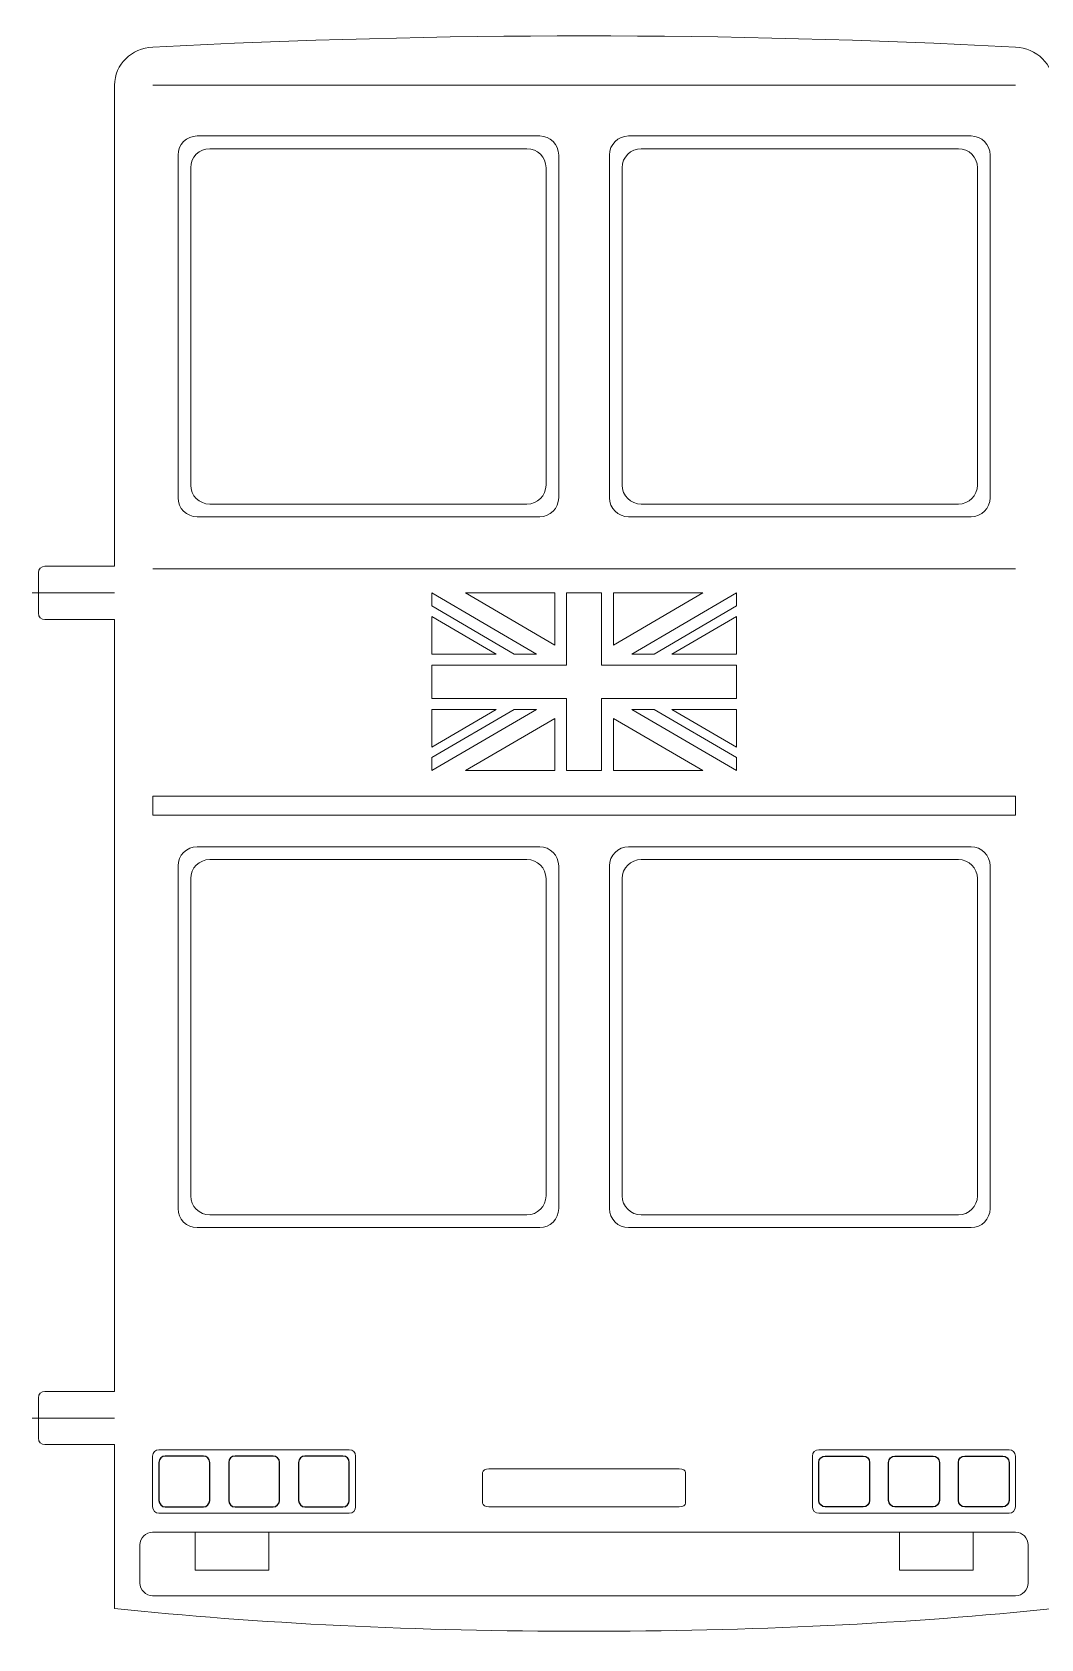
# Model space of a CAD drawing. Header units: centimetres. Extents: x -22.9 to 22.5, y -18.3 to 17.6.
# Drawn here: x -22.58 to -14.63, y 4.91 to 17.57 of the extents above; entities that cross this region are included whole.
import ezdxf

# ---------------------------------------------------------------- set-up
doc = ezdxf.new("R2010")
doc.units = ezdxf.units.CM
doc.header["$MEASUREMENT"] = 0
doc.layers.add('layer 1', color=7, linetype='Continuous')

msp = doc.modelspace()

# ---------------------------------------------------------------- linework, layer by layer
at = {"layer": 'layer 1', "color": 242, "lineweight": 9}
msp.add_lwpolyline([(-21.62628, 11.40068), (-14.82628, 11.40068), (-14.82628, 11.55068), (-21.62628, 11.55068), (-21.62628, 11.40068)], close=True, dxfattribs=at)
at = {"layer": 'layer 1', "color": 250, "lineweight": 9}
for points, knots in [([(-14.82628, 17.45069), (-14.6615, 17.44223), (-14.52628, 17.31567), (-14.52628, 17.15069), (-14.52628, 17.15069), (-14.52628, 17.15069), (-14.52628, 13.36068), (-14.52628, 13.36068), (-14.52628, 13.36068), (-14.52628, 13.36068), (-13.97626, 13.36068), (-13.97626, 13.36068), (-13.97626, 13.36068), (-13.94876, 13.36068), (-13.92626, 13.33817), (-13.92626, 13.31068), (-13.92626, 13.31068), (-13.92626, 13.31068), (-13.92626, 12.99068), (-13.92626, 12.99068), (-13.92626, 12.99068), (-13.92626, 12.96319), (-13.94877, 12.94068), (-13.97626, 12.94068), (-13.97626, 12.94068), (-13.97626, 12.94068), (-14.52628, 12.94068), (-14.52628, 12.94068), (-14.52628, 12.94068), (-14.52628, 12.94068), (-14.52628, 6.8607), (-14.52628, 6.8607), (-14.52628, 6.8607), (-14.52628, 6.8607), (-13.97626, 6.8607), (-13.97626, 6.8607), (-13.97626, 6.8607), (-13.94876, 6.8607), (-13.92626, 6.83819), (-13.92626, 6.8107), (-13.92626, 6.8107), (-13.92626, 6.8107), (-13.92626, 6.4907), (-13.92626, 6.4907), (-13.92626, 6.4907), (-13.92626, 6.46321), (-13.94877, 6.4407), (-13.97626, 6.4407), (-13.97626, 6.4407), (-13.97626, 6.4407), (-14.52628, 6.4407), (-14.52628, 6.4407), (-14.52628, 6.4407), (-14.52628, 6.4407), (-14.52628, 5.1507), (-14.52628, 5.1507), (-14.52628, 5.1507), (-16.74558, 4.91077), (-19.70698, 4.91077), (-21.92628, 5.1507), (-21.92628, 5.1507), (-21.92628, 5.1507), (-21.92628, 6.4407), (-21.92628, 6.4407), (-21.92628, 6.4407), (-21.92628, 6.4407), (-22.4763, 6.4407), (-22.4763, 6.4407), (-22.4763, 6.4407), (-22.50379, 6.4407), (-22.5263, 6.46321), (-22.5263, 6.4907), (-22.5263, 6.4907), (-22.5263, 6.4907), (-22.5263, 6.8107), (-22.5263, 6.8107), (-22.5263, 6.8107), (-22.5263, 6.83819), (-22.5038, 6.8607), (-22.4763, 6.8607), (-22.4763, 6.8607), (-22.4763, 6.8607), (-21.92628, 6.8607), (-21.92628, 6.8607), (-21.92628, 6.8607), (-21.92628, 6.8607), (-21.92628, 12.94068), (-21.92628, 12.94068), (-21.92628, 12.94068), (-21.92628, 12.94068), (-22.4763, 12.94068), (-22.4763, 12.94068), (-22.4763, 12.94068), (-22.50379, 12.94068), (-22.5263, 12.96319), (-22.5263, 12.99068), (-22.5263, 12.99068), (-22.5263, 12.99068), (-22.5263, 13.31068), (-22.5263, 13.31068), (-22.5263, 13.31068), (-22.5263, 13.33817), (-22.5038, 13.36068), (-22.4763, 13.36068), (-22.4763, 13.36068), (-22.4763, 13.36068), (-21.92628, 13.36068), (-21.92628, 13.36068), (-21.92628, 13.36068), (-21.92628, 13.36068), (-21.92628, 17.15069), (-21.92628, 17.15069), (-21.92628, 17.15069), (-21.92628, 17.31567), (-21.79106, 17.44223), (-21.62628, 17.45069), (-21.62628, 17.45069), (-19.32518, 17.56885), (-17.12738, 17.56885), (-14.82628, 17.45069)], [0, 0, 0, 0, 0.03225806, 0.03225806, 0.03225806, 0.03225806, 0.06451613, 0.06451613, 0.06451613, 0.06451613, 0.09677419, 0.09677419, 0.09677419, 0.09677419, 0.12903226, 0.12903226, 0.12903226, 0.12903226, 0.16129032, 0.16129032, 0.16129032, 0.16129032, 0.19354839, 0.19354839, 0.19354839, 0.19354839, 0.22580645, 0.22580645, 0.22580645, 0.22580645, 0.25806452, 0.25806452, 0.25806452, 0.25806452, 0.29032258, 0.29032258, 0.29032258, 0.29032258, 0.32258065, 0.32258065, 0.32258065, 0.32258065, 0.35483871, 0.35483871, 0.35483871, 0.35483871, 0.38709677, 0.38709677, 0.38709677, 0.38709677, 0.41935484, 0.41935484, 0.41935484, 0.41935484, 0.4516129, 0.4516129, 0.4516129, 0.4516129, 0.48387097, 0.48387097, 0.48387097, 0.48387097, 0.51612903, 0.51612903, 0.51612903, 0.51612903, 0.5483871, 0.5483871, 0.5483871, 0.5483871, 0.58064516, 0.58064516, 0.58064516, 0.58064516, 0.61290323, 0.61290323, 0.61290323, 0.61290323, 0.64516129, 0.64516129, 0.64516129, 0.64516129, 0.67741935, 0.67741935, 0.67741935, 0.67741935, 0.70967742, 0.70967742, 0.70967742, 0.70967742, 0.74193548, 0.74193548, 0.74193548, 0.74193548, 0.77419355, 0.77419355, 0.77419355, 0.77419355, 0.80645161, 0.80645161, 0.80645161, 0.80645161, 0.83870968, 0.83870968, 0.83870968, 0.83870968, 0.87096774, 0.87096774, 0.87096774, 0.87096774, 0.90322581, 0.90322581, 0.90322581, 0.90322581, 0.93548387, 0.93548387, 0.93548387, 0.93548387, 1, 1, 1, 1]), ([(-21.17628, 16.65068), (-21.17628, 16.65068), (-18.67628, 16.65068), (-18.67628, 16.65068), (-18.67628, 16.65068), (-18.59378, 16.65068), (-18.52628, 16.58318), (-18.52628, 16.50068), (-18.52628, 16.50068), (-18.52628, 16.50068), (-18.52628, 14.0007), (-18.52628, 14.0007), (-18.52628, 14.0007), (-18.52628, 13.9182), (-18.59378, 13.8507), (-18.67628, 13.8507), (-18.67628, 13.8507), (-18.67628, 13.8507), (-21.17628, 13.8507), (-21.17628, 13.8507), (-21.17628, 13.8507), (-21.25878, 13.8507), (-21.32628, 13.9182), (-21.32628, 14.0007), (-21.32628, 14.0007), (-21.32628, 14.0007), (-21.32628, 16.50068), (-21.32628, 16.50068), (-21.32628, 16.50068), (-21.32628, 16.58318), (-21.25878, 16.65068), (-21.17628, 16.65068)], [0, 0, 0, 0, 0.11111111, 0.11111111, 0.11111111, 0.11111111, 0.22222222, 0.22222222, 0.22222222, 0.22222222, 0.33333333, 0.33333333, 0.33333333, 0.33333333, 0.44444444, 0.44444444, 0.44444444, 0.44444444, 0.55555556, 0.55555556, 0.55555556, 0.55555556, 0.66666667, 0.66666667, 0.66666667, 0.66666667, 0.77777778, 0.77777778, 0.77777778, 0.77777778, 1, 1, 1, 1]), ([(-17.77628, 16.65068), (-17.77628, 16.65068), (-15.27628, 16.65068), (-15.27628, 16.65068), (-15.27628, 16.65068), (-15.19378, 16.65068), (-15.12628, 16.58318), (-15.12628, 16.50068), (-15.12628, 16.50068), (-15.12628, 16.50068), (-15.12628, 14.0007), (-15.12628, 14.0007), (-15.12628, 14.0007), (-15.12628, 13.9182), (-15.19378, 13.8507), (-15.27628, 13.8507), (-15.27628, 13.8507), (-15.27628, 13.8507), (-17.77628, 13.8507), (-17.77628, 13.8507), (-17.77628, 13.8507), (-17.85878, 13.8507), (-17.92628, 13.9182), (-17.92628, 14.0007), (-17.92628, 14.0007), (-17.92628, 14.0007), (-17.92628, 16.50068), (-17.92628, 16.50068), (-17.92628, 16.50068), (-17.92628, 16.58318), (-17.85878, 16.65068), (-17.77628, 16.65068)], [0, 0, 0, 0, 0.11111111, 0.11111111, 0.11111111, 0.11111111, 0.22222222, 0.22222222, 0.22222222, 0.22222222, 0.33333333, 0.33333333, 0.33333333, 0.33333333, 0.44444444, 0.44444444, 0.44444444, 0.44444444, 0.55555556, 0.55555556, 0.55555556, 0.55555556, 0.66666667, 0.66666667, 0.66666667, 0.66666667, 0.77777778, 0.77777778, 0.77777778, 0.77777778, 1, 1, 1, 1]), ([(-21.17628, 11.05068), (-21.17628, 11.05068), (-18.67628, 11.05068), (-18.67628, 11.05068), (-18.67628, 11.05068), (-18.59378, 11.05068), (-18.52628, 10.98318), (-18.52628, 10.90068), (-18.52628, 10.90068), (-18.52628, 10.90068), (-18.52628, 8.4007), (-18.52628, 8.4007), (-18.52628, 8.4007), (-18.52628, 8.3182), (-18.59378, 8.2507), (-18.67628, 8.2507), (-18.67628, 8.2507), (-18.67628, 8.2507), (-21.17628, 8.2507), (-21.17628, 8.2507), (-21.17628, 8.2507), (-21.25878, 8.2507), (-21.32628, 8.3182), (-21.32628, 8.4007), (-21.32628, 8.4007), (-21.32628, 8.4007), (-21.32628, 10.90068), (-21.32628, 10.90068), (-21.32628, 10.90068), (-21.32628, 10.98318), (-21.25878, 11.05068), (-21.17628, 11.05068)], [0, 0, 0, 0, 0.11111111, 0.11111111, 0.11111111, 0.11111111, 0.22222222, 0.22222222, 0.22222222, 0.22222222, 0.33333333, 0.33333333, 0.33333333, 0.33333333, 0.44444444, 0.44444444, 0.44444444, 0.44444444, 0.55555556, 0.55555556, 0.55555556, 0.55555556, 0.66666667, 0.66666667, 0.66666667, 0.66666667, 0.77777778, 0.77777778, 0.77777778, 0.77777778, 1, 1, 1, 1]), ([(-17.77628, 11.05068), (-17.77628, 11.05068), (-15.27628, 11.05068), (-15.27628, 11.05068), (-15.27628, 11.05068), (-15.19378, 11.05068), (-15.12628, 10.98318), (-15.12628, 10.90068), (-15.12628, 10.90068), (-15.12628, 10.90068), (-15.12628, 8.4007), (-15.12628, 8.4007), (-15.12628, 8.4007), (-15.12628, 8.3182), (-15.19378, 8.2507), (-15.27628, 8.2507), (-15.27628, 8.2507), (-15.27628, 8.2507), (-17.77628, 8.2507), (-17.77628, 8.2507), (-17.77628, 8.2507), (-17.85878, 8.2507), (-17.92628, 8.3182), (-17.92628, 8.4007), (-17.92628, 8.4007), (-17.92628, 8.4007), (-17.92628, 10.90068), (-17.92628, 10.90068), (-17.92628, 10.90068), (-17.92628, 10.98318), (-17.85878, 11.05068), (-17.77628, 11.05068)], [0, 0, 0, 0, 0.11111111, 0.11111111, 0.11111111, 0.11111111, 0.22222222, 0.22222222, 0.22222222, 0.22222222, 0.33333333, 0.33333333, 0.33333333, 0.33333333, 0.44444444, 0.44444444, 0.44444444, 0.44444444, 0.55555556, 0.55555556, 0.55555556, 0.55555556, 0.66666667, 0.66666667, 0.66666667, 0.66666667, 0.77777778, 0.77777778, 0.77777778, 0.77777778, 1, 1, 1, 1]), ([(-20.71127, 5.7507), (-20.71127, 5.7507), (-21.29127, 5.7507), (-21.29127, 5.7507), (-21.29127, 5.7507), (-21.29127, 5.7507), (-21.29127, 5.45069), (-21.29127, 5.45069), (-21.29127, 5.45069), (-21.29127, 5.45069), (-20.71127, 5.45069), (-20.71127, 5.45069), (-20.71127, 5.45069), (-20.71127, 5.45069), (-20.71127, 5.7507), (-20.71127, 5.7507)], [0, 0, 0, 0, 0.2, 0.2, 0.2, 0.2, 0.4, 0.4, 0.4, 0.4, 0.6, 0.6, 0.6, 0.6, 1, 1, 1, 1]), ([(-15.74129, 5.7507), (-15.74129, 5.7507), (-15.16129, 5.7507), (-15.16129, 5.7507), (-15.16129, 5.7507), (-15.16129, 5.7507), (-15.16129, 5.45069), (-15.16129, 5.45069), (-15.16129, 5.45069), (-15.16129, 5.45069), (-15.74129, 5.45069), (-15.74129, 5.45069), (-15.74129, 5.45069), (-15.74129, 5.45069), (-15.74129, 5.7507), (-15.74129, 5.7507)], [0, 0, 0, 0, 0.2, 0.2, 0.2, 0.2, 0.4, 0.4, 0.4, 0.4, 0.6, 0.6, 0.6, 0.6, 1, 1, 1, 1])]:
    msp.add_open_spline(points, degree=3, knots=knots, dxfattribs=at)
at = {"layer": 'layer 1', "color": 242, "lineweight": 9}
for points in [[(-21.62628, 17.15069), (-21.62628, 17.15069), (-14.82628, 17.15069), (-14.82628, 17.15069)], [(-21.62628, 13.34068), (-21.62628, 13.34068), (-14.82628, 13.34068), (-14.82628, 13.34068)], [(-15.74155, 5.7507), (-15.74155, 5.7507), (-20.71122, 5.7507), (-20.71122, 5.7507)]]:
    msp.add_open_spline(points, degree=3, dxfattribs=at)
for points, knots in [([(-21.27628, 16.75068), (-21.27628, 16.75068), (-18.57628, 16.75068), (-18.57628, 16.75068), (-18.57628, 16.75068), (-18.49378, 16.75068), (-18.42628, 16.68318), (-18.42628, 16.60068), (-18.42628, 16.60068), (-18.42628, 16.60068), (-18.42628, 13.9007), (-18.42628, 13.9007), (-18.42628, 13.9007), (-18.42628, 13.8182), (-18.49378, 13.7507), (-18.57628, 13.7507), (-18.57628, 13.7507), (-18.57628, 13.7507), (-21.27628, 13.7507), (-21.27628, 13.7507), (-21.27628, 13.7507), (-21.35878, 13.7507), (-21.42628, 13.8182), (-21.42628, 13.9007), (-21.42628, 13.9007), (-21.42628, 13.9007), (-21.42628, 16.60068), (-21.42628, 16.60068), (-21.42628, 16.60068), (-21.42628, 16.68318), (-21.35878, 16.75068), (-21.27628, 16.75068)], [0, 0, 0, 0, 0.11111111, 0.11111111, 0.11111111, 0.11111111, 0.22222222, 0.22222222, 0.22222222, 0.22222222, 0.33333333, 0.33333333, 0.33333333, 0.33333333, 0.44444444, 0.44444444, 0.44444444, 0.44444444, 0.55555556, 0.55555556, 0.55555556, 0.55555556, 0.66666667, 0.66666667, 0.66666667, 0.66666667, 0.77777778, 0.77777778, 0.77777778, 0.77777778, 1, 1, 1, 1]), ([(-17.87628, 16.75068), (-17.87628, 16.75068), (-15.17628, 16.75068), (-15.17628, 16.75068), (-15.17628, 16.75068), (-15.09378, 16.75068), (-15.02628, 16.68318), (-15.02628, 16.60068), (-15.02628, 16.60068), (-15.02628, 16.60068), (-15.02628, 13.9007), (-15.02628, 13.9007), (-15.02628, 13.9007), (-15.02628, 13.8182), (-15.09378, 13.7507), (-15.17628, 13.7507), (-15.17628, 13.7507), (-15.17628, 13.7507), (-17.87628, 13.7507), (-17.87628, 13.7507), (-17.87628, 13.7507), (-17.95878, 13.7507), (-18.02628, 13.8182), (-18.02628, 13.9007), (-18.02628, 13.9007), (-18.02628, 13.9007), (-18.02628, 16.60068), (-18.02628, 16.60068), (-18.02628, 16.60068), (-18.02628, 16.68318), (-17.95878, 16.75068), (-17.87628, 16.75068)], [0, 0, 0, 0, 0.11111111, 0.11111111, 0.11111111, 0.11111111, 0.22222222, 0.22222222, 0.22222222, 0.22222222, 0.33333333, 0.33333333, 0.33333333, 0.33333333, 0.44444444, 0.44444444, 0.44444444, 0.44444444, 0.55555556, 0.55555556, 0.55555556, 0.55555556, 0.66666667, 0.66666667, 0.66666667, 0.66666667, 0.77777778, 0.77777778, 0.77777778, 0.77777778, 1, 1, 1, 1]), ([(-18.60125, 12.66942), (-18.60125, 12.66942), (-19.42628, 13.15069), (-19.42628, 13.15069), (-19.42628, 13.15069), (-19.42628, 13.15069), (-19.42628, 13.04794), (-19.42628, 13.04794), (-19.42628, 13.04794), (-19.42628, 13.04794), (-18.77738, 12.66942), (-18.77738, 12.66942), (-18.77738, 12.66942), (-18.77738, 12.66942), (-18.60125, 12.66942), (-18.60125, 12.66942)], [0, 0, 0, 0, 0.2, 0.2, 0.2, 0.2, 0.4, 0.4, 0.4, 0.4, 0.6, 0.6, 0.6, 0.6, 1, 1, 1, 1]), ([(-18.36473, 11.75069), (-18.36473, 11.75069), (-18.36473, 12.31945), (-18.36473, 12.31945), (-18.36473, 12.31945), (-18.36473, 12.31945), (-19.42628, 12.31945), (-19.42628, 12.31945), (-19.42628, 12.31945), (-19.42628, 12.31945), (-19.42628, 12.58191), (-19.42628, 12.58191), (-19.42628, 12.58191), (-19.42628, 12.58191), (-18.36473, 12.58191), (-18.36473, 12.58191), (-18.36473, 12.58191), (-18.36473, 12.58191), (-18.36473, 13.15067), (-18.36473, 13.15067), (-18.36473, 13.15067), (-18.36473, 13.15067), (-18.08783, 13.15067), (-18.08783, 13.15067), (-18.08783, 13.15067), (-18.08783, 13.15067), (-18.08783, 12.58191), (-18.08783, 12.58191), (-18.08783, 12.58191), (-18.08783, 12.58191), (-17.02628, 12.58191), (-17.02628, 12.58191), (-17.02628, 12.58191), (-17.02628, 12.58191), (-17.02628, 12.31945), (-17.02628, 12.31945), (-17.02628, 12.31945), (-17.02628, 12.31945), (-18.08783, 12.31945), (-18.08783, 12.31945), (-18.08783, 12.31945), (-18.08783, 12.31945), (-18.08783, 11.75069), (-18.08783, 11.75069), (-18.08783, 11.75069), (-18.08783, 11.75069), (-18.36473, 11.75069), (-18.36473, 11.75069)], [0, 0, 0, 0, 0.07692308, 0.07692308, 0.07692308, 0.07692308, 0.15384615, 0.15384615, 0.15384615, 0.15384615, 0.23076923, 0.23076923, 0.23076923, 0.23076923, 0.30769231, 0.30769231, 0.30769231, 0.30769231, 0.38461538, 0.38461538, 0.38461538, 0.38461538, 0.46153846, 0.46153846, 0.46153846, 0.46153846, 0.53846154, 0.53846154, 0.53846154, 0.53846154, 0.61538462, 0.61538462, 0.61538462, 0.61538462, 0.69230769, 0.69230769, 0.69230769, 0.69230769, 0.76923077, 0.76923077, 0.76923077, 0.76923077, 0.84615385, 0.84615385, 0.84615385, 0.84615385, 1, 1, 1, 1]), ([(-18.45703, 12.73939), (-18.45703, 12.73939), (-18.45703, 13.15069), (-18.45703, 13.15069), (-18.45703, 13.15069), (-18.45703, 13.15069), (-19.1621, 13.15069), (-19.1621, 13.15069), (-19.1621, 13.15069), (-19.1621, 13.15069), (-18.45703, 12.73939), (-18.45703, 12.73939)], [0, 0, 0, 0, 0.25, 0.25, 0.25, 0.25, 0.5, 0.5, 0.5, 0.5, 1, 1, 1, 1]), ([(-17.99553, 12.73939), (-17.99553, 12.73939), (-17.99553, 13.15069), (-17.99553, 13.15069), (-17.99553, 13.15069), (-17.99553, 13.15069), (-17.29046, 13.15069), (-17.29046, 13.15069), (-17.29046, 13.15069), (-17.29046, 13.15069), (-17.99553, 12.73939), (-17.99553, 12.73939)], [0, 0, 0, 0, 0.25, 0.25, 0.25, 0.25, 0.5, 0.5, 0.5, 0.5, 1, 1, 1, 1]), ([(-17.85131, 12.66942), (-17.85131, 12.66942), (-17.02628, 13.15069), (-17.02628, 13.15069), (-17.02628, 13.15069), (-17.02628, 13.15069), (-17.02628, 13.04794), (-17.02628, 13.04794), (-17.02628, 13.04794), (-17.02628, 13.04794), (-17.67518, 12.66942), (-17.67518, 12.66942), (-17.67518, 12.66942), (-17.67518, 12.66942), (-17.85131, 12.66942), (-17.85131, 12.66942)], [0, 0, 0, 0, 0.2, 0.2, 0.2, 0.2, 0.4, 0.4, 0.4, 0.4, 0.6, 0.6, 0.6, 0.6, 1, 1, 1, 1]), ([(-18.91829, 12.66942), (-18.91829, 12.66942), (-19.42628, 12.96575), (-19.42628, 12.96575), (-19.42628, 12.96575), (-19.42628, 12.96575), (-19.42628, 12.66942), (-19.42628, 12.66942), (-19.42628, 12.66942), (-19.42628, 12.66942), (-18.91829, 12.66942), (-18.91829, 12.66942)], [0, 0, 0, 0, 0.25, 0.25, 0.25, 0.25, 0.5, 0.5, 0.5, 0.5, 1, 1, 1, 1]), ([(-17.53427, 12.66942), (-17.53427, 12.66942), (-17.02628, 12.96575), (-17.02628, 12.96575), (-17.02628, 12.96575), (-17.02628, 12.96575), (-17.02628, 12.66942), (-17.02628, 12.66942), (-17.02628, 12.66942), (-17.02628, 12.66942), (-17.53427, 12.66942), (-17.53427, 12.66942)], [0, 0, 0, 0, 0.25, 0.25, 0.25, 0.25, 0.5, 0.5, 0.5, 0.5, 1, 1, 1, 1]), ([(-18.60125, 12.23195), (-18.60125, 12.23195), (-19.42628, 11.75068), (-19.42628, 11.75068), (-19.42628, 11.75068), (-19.42628, 11.75068), (-19.42628, 11.85342), (-19.42628, 11.85342), (-19.42628, 11.85342), (-19.42628, 11.85342), (-18.77738, 12.23195), (-18.77738, 12.23195), (-18.77738, 12.23195), (-18.77738, 12.23195), (-18.60125, 12.23195), (-18.60125, 12.23195)], [0, 0, 0, 0, 0.2, 0.2, 0.2, 0.2, 0.4, 0.4, 0.4, 0.4, 0.6, 0.6, 0.6, 0.6, 1, 1, 1, 1]), ([(-18.91829, 12.23195), (-18.91829, 12.23195), (-19.42628, 11.93561), (-19.42628, 11.93561), (-19.42628, 11.93561), (-19.42628, 11.93561), (-19.42628, 12.23195), (-19.42628, 12.23195), (-19.42628, 12.23195), (-19.42628, 12.23195), (-18.91829, 12.23195), (-18.91829, 12.23195)], [0, 0, 0, 0, 0.25, 0.25, 0.25, 0.25, 0.5, 0.5, 0.5, 0.5, 1, 1, 1, 1]), ([(-18.45703, 12.16197), (-18.45703, 12.16197), (-18.45703, 11.75068), (-18.45703, 11.75068), (-18.45703, 11.75068), (-18.45703, 11.75068), (-19.1621, 11.75068), (-19.1621, 11.75068), (-19.1621, 11.75068), (-19.1621, 11.75068), (-18.45703, 12.16197), (-18.45703, 12.16197)], [0, 0, 0, 0, 0.25, 0.25, 0.25, 0.25, 0.5, 0.5, 0.5, 0.5, 1, 1, 1, 1]), ([(-17.99553, 12.16197), (-17.99553, 12.16197), (-17.99553, 11.75068), (-17.99553, 11.75068), (-17.99553, 11.75068), (-17.99553, 11.75068), (-17.29046, 11.75068), (-17.29046, 11.75068), (-17.29046, 11.75068), (-17.29046, 11.75068), (-17.99553, 12.16197), (-17.99553, 12.16197)], [0, 0, 0, 0, 0.25, 0.25, 0.25, 0.25, 0.5, 0.5, 0.5, 0.5, 1, 1, 1, 1]), ([(-17.85131, 12.23195), (-17.85131, 12.23195), (-17.02628, 11.75068), (-17.02628, 11.75068), (-17.02628, 11.75068), (-17.02628, 11.75068), (-17.02628, 11.85342), (-17.02628, 11.85342), (-17.02628, 11.85342), (-17.02628, 11.85342), (-17.67518, 12.23195), (-17.67518, 12.23195), (-17.67518, 12.23195), (-17.67518, 12.23195), (-17.85131, 12.23195), (-17.85131, 12.23195)], [0, 0, 0, 0, 0.2, 0.2, 0.2, 0.2, 0.4, 0.4, 0.4, 0.4, 0.6, 0.6, 0.6, 0.6, 1, 1, 1, 1]), ([(-17.53427, 12.23195), (-17.53427, 12.23195), (-17.02628, 11.93561), (-17.02628, 11.93561), (-17.02628, 11.93561), (-17.02628, 11.93561), (-17.02628, 12.23195), (-17.02628, 12.23195), (-17.02628, 12.23195), (-17.02628, 12.23195), (-17.53427, 12.23195), (-17.53427, 12.23195)], [0, 0, 0, 0, 0.25, 0.25, 0.25, 0.25, 0.5, 0.5, 0.5, 0.5, 1, 1, 1, 1]), ([(-21.27628, 11.15068), (-21.27628, 11.15068), (-18.57628, 11.15068), (-18.57628, 11.15068), (-18.57628, 11.15068), (-18.49378, 11.15068), (-18.42628, 11.08318), (-18.42628, 11.00068), (-18.42628, 11.00068), (-18.42628, 11.00068), (-18.42628, 8.3007), (-18.42628, 8.3007), (-18.42628, 8.3007), (-18.42628, 8.2182), (-18.49378, 8.1507), (-18.57628, 8.1507), (-18.57628, 8.1507), (-18.57628, 8.1507), (-21.27628, 8.1507), (-21.27628, 8.1507), (-21.27628, 8.1507), (-21.35878, 8.1507), (-21.42628, 8.2182), (-21.42628, 8.3007), (-21.42628, 8.3007), (-21.42628, 8.3007), (-21.42628, 11.00068), (-21.42628, 11.00068), (-21.42628, 11.00068), (-21.42628, 11.08318), (-21.35878, 11.15068), (-21.27628, 11.15068)], [0, 0, 0, 0, 0.11111111, 0.11111111, 0.11111111, 0.11111111, 0.22222222, 0.22222222, 0.22222222, 0.22222222, 0.33333333, 0.33333333, 0.33333333, 0.33333333, 0.44444444, 0.44444444, 0.44444444, 0.44444444, 0.55555556, 0.55555556, 0.55555556, 0.55555556, 0.66666667, 0.66666667, 0.66666667, 0.66666667, 0.77777778, 0.77777778, 0.77777778, 0.77777778, 1, 1, 1, 1]), ([(-17.87628, 11.15068), (-17.87628, 11.15068), (-15.17628, 11.15068), (-15.17628, 11.15068), (-15.17628, 11.15068), (-15.09378, 11.15068), (-15.02628, 11.08318), (-15.02628, 11.00068), (-15.02628, 11.00068), (-15.02628, 11.00068), (-15.02628, 8.3007), (-15.02628, 8.3007), (-15.02628, 8.3007), (-15.02628, 8.2182), (-15.09378, 8.1507), (-15.17628, 8.1507), (-15.17628, 8.1507), (-15.17628, 8.1507), (-17.87628, 8.1507), (-17.87628, 8.1507), (-17.87628, 8.1507), (-17.95878, 8.1507), (-18.02628, 8.2182), (-18.02628, 8.3007), (-18.02628, 8.3007), (-18.02628, 8.3007), (-18.02628, 11.00068), (-18.02628, 11.00068), (-18.02628, 11.00068), (-18.02628, 11.08318), (-17.95878, 11.15068), (-17.87628, 11.15068)], [0, 0, 0, 0, 0.11111111, 0.11111111, 0.11111111, 0.11111111, 0.22222222, 0.22222222, 0.22222222, 0.22222222, 0.33333333, 0.33333333, 0.33333333, 0.33333333, 0.44444444, 0.44444444, 0.44444444, 0.44444444, 0.55555556, 0.55555556, 0.55555556, 0.55555556, 0.66666667, 0.66666667, 0.66666667, 0.66666667, 0.77777778, 0.77777778, 0.77777778, 0.77777778, 1, 1, 1, 1]), ([(-20.07656, 6.40069), (-20.07656, 6.40069), (-21.57655, 6.40069), (-21.57655, 6.40069), (-21.57655, 6.40069), (-21.60405, 6.40069), (-21.62655, 6.37819), (-21.62655, 6.35069), (-21.62655, 6.35069), (-21.62655, 6.35069), (-21.62655, 5.95069), (-21.62655, 5.95069), (-21.62655, 5.95069), (-21.62655, 5.92319), (-21.60405, 5.90069), (-21.57655, 5.90069), (-21.57655, 5.90069), (-21.57655, 5.90069), (-20.07656, 5.90069), (-20.07656, 5.90069), (-20.07656, 5.90069), (-20.04906, 5.90069), (-20.02656, 5.92319), (-20.02656, 5.95069), (-20.02656, 5.95069), (-20.02656, 5.95069), (-20.02656, 6.35069), (-20.02656, 6.35069), (-20.02656, 6.35069), (-20.02656, 6.37819), (-20.04906, 6.40069), (-20.07656, 6.40069)], [0, 0, 0, 0, 0.11111111, 0.11111111, 0.11111111, 0.11111111, 0.22222222, 0.22222222, 0.22222222, 0.22222222, 0.33333333, 0.33333333, 0.33333333, 0.33333333, 0.44444444, 0.44444444, 0.44444444, 0.44444444, 0.55555556, 0.55555556, 0.55555556, 0.55555556, 0.66666667, 0.66666667, 0.66666667, 0.66666667, 0.77777778, 0.77777778, 0.77777778, 0.77777778, 1, 1, 1, 1]), ([(-16.37653, 6.40069), (-16.37653, 6.40069), (-14.87654, 6.40069), (-14.87654, 6.40069), (-14.87654, 6.40069), (-14.84904, 6.40069), (-14.82654, 6.37819), (-14.82654, 6.35069), (-14.82654, 6.35069), (-14.82654, 6.35069), (-14.82654, 5.95069), (-14.82654, 5.95069), (-14.82654, 5.95069), (-14.82654, 5.92319), (-14.84904, 5.90069), (-14.87654, 5.90069), (-14.87654, 5.90069), (-14.87654, 5.90069), (-16.37653, 5.90069), (-16.37653, 5.90069), (-16.37653, 5.90069), (-16.40403, 5.90069), (-16.42653, 5.92319), (-16.42653, 5.95069), (-16.42653, 5.95069), (-16.42653, 5.95069), (-16.42653, 6.35069), (-16.42653, 6.35069), (-16.42653, 6.35069), (-16.42653, 6.37819), (-16.40403, 6.40069), (-16.37653, 6.40069)], [0, 0, 0, 0, 0.11111111, 0.11111111, 0.11111111, 0.11111111, 0.22222222, 0.22222222, 0.22222222, 0.22222222, 0.33333333, 0.33333333, 0.33333333, 0.33333333, 0.44444444, 0.44444444, 0.44444444, 0.44444444, 0.55555556, 0.55555556, 0.55555556, 0.55555556, 0.66666667, 0.66666667, 0.66666667, 0.66666667, 0.77777778, 0.77777778, 0.77777778, 0.77777778, 1, 1, 1, 1]), ([(-18.97653, 6.2507), (-18.97653, 6.2507), (-17.47654, 6.2507), (-17.47654, 6.2507), (-17.47654, 6.2507), (-17.44904, 6.2507), (-17.42654, 6.2372), (-17.42654, 6.2207), (-17.42654, 6.2207), (-17.42654, 6.2207), (-17.42654, 5.9807), (-17.42654, 5.9807), (-17.42654, 5.9807), (-17.42654, 5.9642), (-17.44904, 5.9507), (-17.47654, 5.9507), (-17.47654, 5.9507), (-17.47654, 5.9507), (-18.97653, 5.9507), (-18.97653, 5.9507), (-18.97653, 5.9507), (-19.00403, 5.9507), (-19.02653, 5.9642), (-19.02653, 5.9807), (-19.02653, 5.9807), (-19.02653, 5.9807), (-19.02653, 6.2207), (-19.02653, 6.2207), (-19.02653, 6.2207), (-19.02653, 6.2372), (-19.00403, 6.2507), (-18.97653, 6.2507)], [0, 0, 0, 0, 0.11111111, 0.11111111, 0.11111111, 0.11111111, 0.22222222, 0.22222222, 0.22222222, 0.22222222, 0.33333333, 0.33333333, 0.33333333, 0.33333333, 0.44444444, 0.44444444, 0.44444444, 0.44444444, 0.55555556, 0.55555556, 0.55555556, 0.55555556, 0.66666667, 0.66666667, 0.66666667, 0.66666667, 0.77777778, 0.77777778, 0.77777778, 0.77777778, 1, 1, 1, 1]), ([(-21.29122, 5.7507), (-21.29122, 5.7507), (-21.62661, 5.7507), (-21.62661, 5.7507), (-21.62661, 5.7507), (-21.68155, 5.7507), (-21.72654, 5.70567), (-21.72654, 5.65071), (-21.72654, 5.65071), (-21.72654, 5.65071), (-21.72654, 5.35068), (-21.72654, 5.35068), (-21.72654, 5.35068), (-21.72654, 5.2957), (-21.68157, 5.25069), (-21.62661, 5.25069), (-21.62661, 5.25069), (-21.62661, 5.25069), (-14.82647, 5.25069), (-14.82647, 5.25069), (-14.82647, 5.25069), (-14.77151, 5.25069), (-14.72654, 5.2957), (-14.72654, 5.35068), (-14.72654, 5.35068), (-14.72654, 5.35068), (-14.72654, 5.65071), (-14.72654, 5.65071), (-14.72654, 5.65071), (-14.72654, 5.70569), (-14.77153, 5.7507), (-14.82647, 5.7507), (-14.82647, 5.7507), (-14.82647, 5.7507), (-15.16129, 5.7507), (-15.16129, 5.7507)], [0, 0, 0, 0, 0.1, 0.1, 0.1, 0.1, 0.2, 0.2, 0.2, 0.2, 0.3, 0.3, 0.3, 0.3, 0.4, 0.4, 0.4, 0.4, 0.5, 0.5, 0.5, 0.5, 0.6, 0.6, 0.6, 0.6, 0.7, 0.7, 0.7, 0.7, 0.8, 0.8, 0.8, 0.8, 1, 1, 1, 1])]:
    msp.add_open_spline(points, degree=3, knots=knots, dxfattribs=at)
at = {"layer": 'layer 1', "color": 250, "lineweight": 9}
for points in [[(-21.92628, 13.15068), (-21.92628, 13.15068), (-22.57628, 13.15068), (-22.57628, 13.15068)], [(-21.92628, 6.6507), (-21.92628, 6.6507), (-22.57628, 6.6507), (-22.57628, 6.6507)]]:
    msp.add_open_spline(points, degree=3, dxfattribs=at)
at = {"layer": 'layer 1', "color": 242}
for points in [[(-21.52655, 6.3507), (-21.52655, 6.3507), (-21.22655, 6.3507), (-21.22655, 6.3507), (-21.22655, 6.3507), (-21.19905, 6.3507), (-21.17655, 6.32819), (-21.17655, 6.3007), (-21.17655, 6.3007), (-21.17655, 6.3007), (-21.17655, 6.00069), (-21.17655, 6.00069), (-21.17655, 6.00069), (-21.17655, 5.9732), (-21.19905, 5.9507), (-21.22655, 5.9507), (-21.22655, 5.9507), (-21.22655, 5.9507), (-21.52655, 5.9507), (-21.52655, 5.9507), (-21.52655, 5.9507), (-21.55405, 5.9507), (-21.57655, 5.9732), (-21.57655, 6.00069), (-21.57655, 6.00069), (-21.57655, 6.00069), (-21.57655, 6.3007), (-21.57655, 6.3007), (-21.57655, 6.3007), (-21.57655, 6.32819), (-21.55405, 6.3507), (-21.52655, 6.3507)], [(-20.97655, 6.3507), (-20.97655, 6.3507), (-20.67655, 6.3507), (-20.67655, 6.3507), (-20.67655, 6.3507), (-20.64905, 6.3507), (-20.62655, 6.32819), (-20.62655, 6.3007), (-20.62655, 6.3007), (-20.62655, 6.3007), (-20.62655, 6.00069), (-20.62655, 6.00069), (-20.62655, 6.00069), (-20.62655, 5.9732), (-20.64905, 5.9507), (-20.67655, 5.9507), (-20.67655, 5.9507), (-20.67655, 5.9507), (-20.97655, 5.9507), (-20.97655, 5.9507), (-20.97655, 5.9507), (-21.00405, 5.9507), (-21.02655, 5.9732), (-21.02655, 6.00069), (-21.02655, 6.00069), (-21.02655, 6.00069), (-21.02655, 6.3007), (-21.02655, 6.3007), (-21.02655, 6.3007), (-21.02655, 6.32819), (-21.00405, 6.3507), (-20.97655, 6.3507)], [(-20.42655, 6.3507), (-20.42655, 6.3507), (-20.12655, 6.3507), (-20.12655, 6.3507), (-20.12655, 6.3507), (-20.09905, 6.3507), (-20.07655, 6.32819), (-20.07655, 6.3007), (-20.07655, 6.3007), (-20.07655, 6.3007), (-20.07655, 6.00069), (-20.07655, 6.00069), (-20.07655, 6.00069), (-20.07655, 5.9732), (-20.09905, 5.9507), (-20.12655, 5.9507), (-20.12655, 5.9507), (-20.12655, 5.9507), (-20.42655, 5.9507), (-20.42655, 5.9507), (-20.42655, 5.9507), (-20.45405, 5.9507), (-20.47655, 5.9732), (-20.47655, 6.00069), (-20.47655, 6.00069), (-20.47655, 6.00069), (-20.47655, 6.3007), (-20.47655, 6.3007), (-20.47655, 6.3007), (-20.47655, 6.32819), (-20.45405, 6.3507), (-20.42655, 6.3507)], [(-16.02654, 6.3507), (-16.02654, 6.3507), (-16.32654, 6.3507), (-16.32654, 6.3507), (-16.32654, 6.3507), (-16.35404, 6.3507), (-16.37654, 6.32819), (-16.37654, 6.3007), (-16.37654, 6.3007), (-16.37654, 6.3007), (-16.37654, 6.00069), (-16.37654, 6.00069), (-16.37654, 6.00069), (-16.37654, 5.9732), (-16.35404, 5.9507), (-16.32654, 5.9507), (-16.32654, 5.9507), (-16.32654, 5.9507), (-16.02654, 5.9507), (-16.02654, 5.9507), (-16.02654, 5.9507), (-15.99904, 5.9507), (-15.97654, 5.9732), (-15.97654, 6.00069), (-15.97654, 6.00069), (-15.97654, 6.00069), (-15.97654, 6.3007), (-15.97654, 6.3007), (-15.97654, 6.3007), (-15.97654, 6.32819), (-15.99904, 6.3507), (-16.02654, 6.3507)], [(-15.47654, 6.3507), (-15.47654, 6.3507), (-15.77654, 6.3507), (-15.77654, 6.3507), (-15.77654, 6.3507), (-15.80404, 6.3507), (-15.82654, 6.32819), (-15.82654, 6.3007), (-15.82654, 6.3007), (-15.82654, 6.3007), (-15.82654, 6.00069), (-15.82654, 6.00069), (-15.82654, 6.00069), (-15.82654, 5.9732), (-15.80404, 5.9507), (-15.77654, 5.9507), (-15.77654, 5.9507), (-15.77654, 5.9507), (-15.47654, 5.9507), (-15.47654, 5.9507), (-15.47654, 5.9507), (-15.44904, 5.9507), (-15.42654, 5.9732), (-15.42654, 6.00069), (-15.42654, 6.00069), (-15.42654, 6.00069), (-15.42654, 6.3007), (-15.42654, 6.3007), (-15.42654, 6.3007), (-15.42654, 6.32819), (-15.44904, 6.3507), (-15.47654, 6.3507)], [(-14.92654, 6.3507), (-14.92654, 6.3507), (-15.22654, 6.3507), (-15.22654, 6.3507), (-15.22654, 6.3507), (-15.25404, 6.3507), (-15.27654, 6.32819), (-15.27654, 6.3007), (-15.27654, 6.3007), (-15.27654, 6.3007), (-15.27654, 6.00069), (-15.27654, 6.00069), (-15.27654, 6.00069), (-15.27654, 5.9732), (-15.25404, 5.9507), (-15.22654, 5.9507), (-15.22654, 5.9507), (-15.22654, 5.9507), (-14.92654, 5.9507), (-14.92654, 5.9507), (-14.92654, 5.9507), (-14.89904, 5.9507), (-14.87654, 5.9732), (-14.87654, 6.00069), (-14.87654, 6.00069), (-14.87654, 6.00069), (-14.87654, 6.3007), (-14.87654, 6.3007), (-14.87654, 6.3007), (-14.87654, 6.32819), (-14.89904, 6.3507), (-14.92654, 6.3507)]]:
    msp.add_open_spline(points, degree=3, knots=[0, 0, 0, 0, 0.11111111, 0.11111111, 0.11111111, 0.11111111, 0.22222222, 0.22222222, 0.22222222, 0.22222222, 0.33333333, 0.33333333, 0.33333333, 0.33333333, 0.44444444, 0.44444444, 0.44444444, 0.44444444, 0.55555556, 0.55555556, 0.55555556, 0.55555556, 0.66666667, 0.66666667, 0.66666667, 0.66666667, 0.77777778, 0.77777778, 0.77777778, 0.77777778, 1, 1, 1, 1], dxfattribs=at)

doc.saveas('drawing.dxf')
